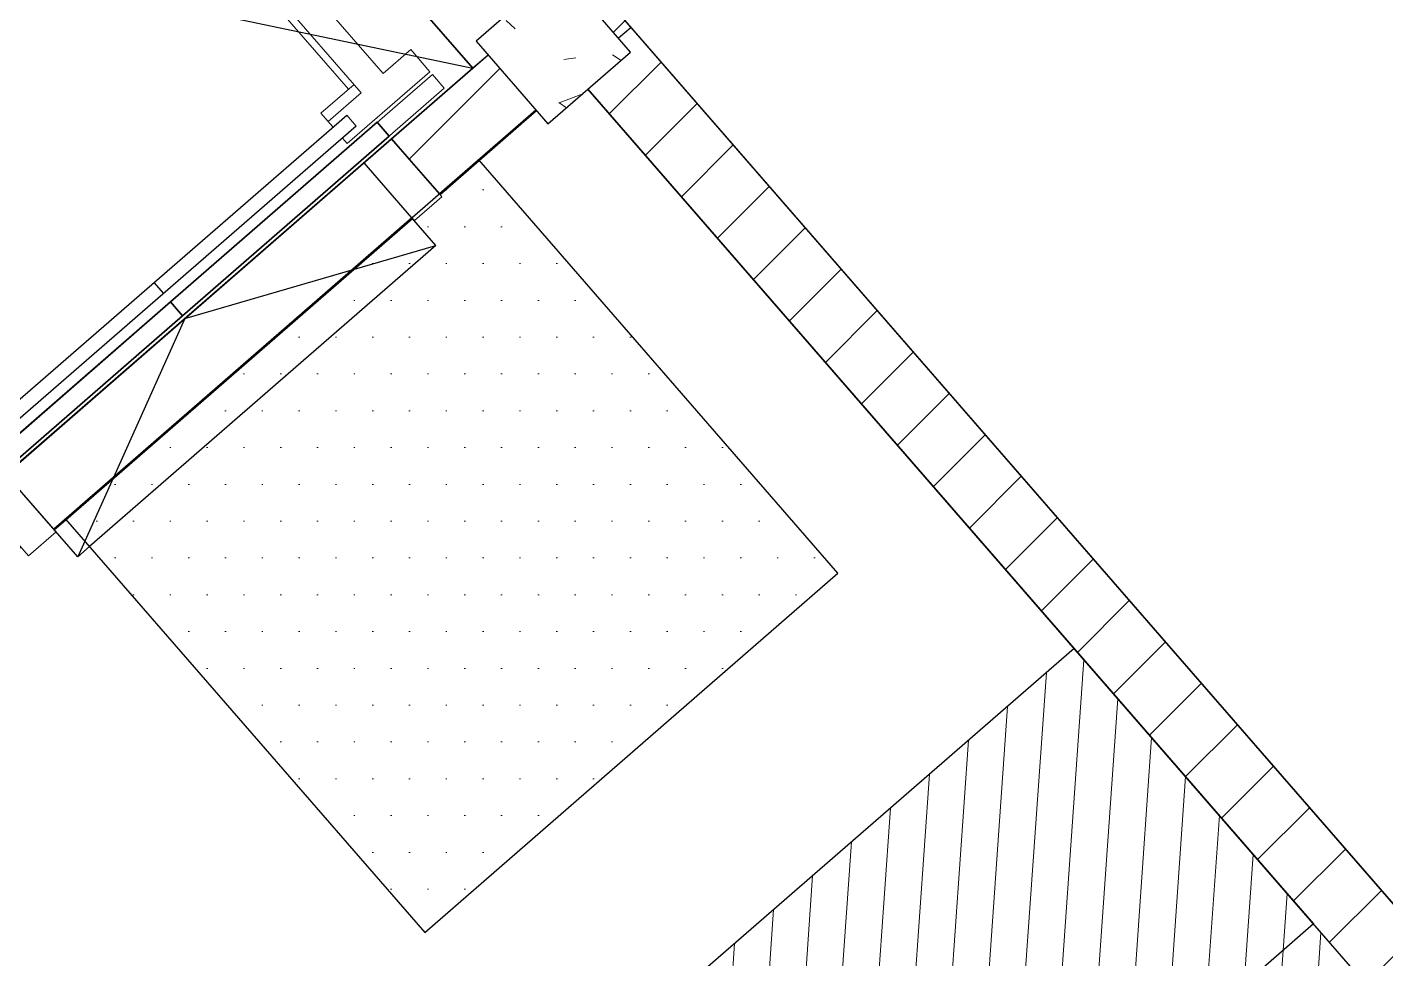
# Model space of a CAD drawing. Header units: millimetres. Extents: x -25371 to 2282244, y -90657 to 147824.
# Drawn here: x 1501857 to 1505578, y -2261 to 291 of the extents above; entities that cross this region are included whole.
import ezdxf

# ---------------------------------------------------------------- set-up
doc = ezdxf.new("R2010")
doc.units = ezdxf.units.MM
doc.layers.add('000 - EXISTING_BUILDING_MAIN_COLOR_1', color=1, linetype='Continuous')
doc.layers.add('000 - EXISTING_BUILDING_MAIN_COLOR_251', color=251, linetype='Continuous')
pattern_1 = [(45, (-24258.21549769182, 8816.585454047003), (-106.0660171779821, 106.0660171779821), [])]
pattern_2 = [(189, (1756.883, -1212.422), (-508.1568357601271, 526.2112914364867), [76.2, -838.2]), (134, (1756.883, -1212.422), (-394.9857903304891, -669.2555941417291), [60.96, -670.56]), (239.451, (1714.537, -1168.571), (-903.1431916824583, -143.037147977798), [64.76, -712.36]), (185.184, (1623.572, -1365.779), (-708.0137765364578, 838.295694866425), [114.3, -1257.3]), (235.636, (1564.571, -1295.921), (-1365.987779526862, -123.9433453811558), [97.14, -1068.54]), (130.184, (1623.572, -1365.779), (-1365.990106338075, -123.9298039677927), [91.44, -1005.84]), (160, (1580.221, -1260.784), (-189.3316865027465, 706.5940881800708), [76.19999999999999, -838.1999999999999]), (105, (1580.221, -1260.784), (-669.9239067066636, -393.8512207368178), [60.96, -670.56]), (210.451, (1564.444, -1201.902), (-859.2526192064863, 312.7493993132413), [64.76, -712.36]), (176.5, (1756.883, -1212.422), (-231.2165680656688, -247.1525555399619), [33.528, -628.904, 33.528, -647.192, -673.1]), (176.5, (1756.883, -1212.422), (-231.2165680656688, -247.1525555399619), [-1343.152, 33.528, -639.572]), (146.5, (1756.883, -1212.422), (-464.6152967204333, -127.078109489336), [33.52799999999999, -354.5839999999999, 33.52799999999999, -613.6639999999999, -256.54]), (146.5, (1756.883, -1212.422), (-464.6152967204333, -127.078109489336), [-1035.304, 33.52799999999999, -223.012]), (106.5, (1927.877, -1361.064), (-394.2929835367988, 373.1167907340136), [33.528, -220.472, 33.528, -1810.512]), (106.5, (1927.877, -1361.064), (-394.2929835367988, 373.1167907340136), [-287.528, -758.952, 33.528, -1018.032]), (96.5, (2004.555, -1427.719), (-513.9040909321227, 311.9667727775323), [33.528, -296.672, 33.528, -492.76, -746.76]), (96.5, (2004.555, -1427.719), (-513.9040909321227, 311.9667727775323), [-856.488, 33.528, -713.232])]

# ---------------------------------------------------------------- blocks, each defined once
blk = doc.blocks.new('ME_LIFT_CAR_STANDARD - S-2500Wx3300D-5440784-2505-01 EGRESS LEVEL PLAN')
at = {"layer": '000 - EXISTING_BUILDING_MAIN_COLOR_1', "lineweight": 9}
for p, q in [((-850.0000000000105, 2880.000000000029), (-850.0000000000105, 250.0000000000179)), ((-850.0000000000105, 2880.000000000029), (849.9999999999875, 2880.000000000029)), ((849.9999999999874, 2880.000000000029), (849.9999999999874, 250.0000000000179)), ((-770.000000000011, 2800.00000000003), (769.9999999999865, 2800.00000000003)), ((-770.000000000011, 2800.00000000003), (-770.000000000011, 250.0000000000179)), ((-750.0000000000091, 2800.00000000003), (-750.0000000000091, 280.0000000000176)), ((749.9999999999883, 2800.00000000003), (749.9999999999883, 280.0000000000176)), ((769.9999999999865, 2800.00000000003), (769.9999999999865, 250.0000000000179)), ((-750.0000000000091, 2780.000000000024), (749.9999999999883, 2780.000000000024)), ((-650.0000000000084, 280.0000000000179), (-770.000000000011, 280.0000000000179)), ((-650.0000000000084, 280.0000000000179), (-650.0000000000084, 230.0000000000179)), ((649.9999999999873, 280.0000000000179), (649.9999999999873, 230.0000000000179)), ((769.9999999999865, 280.0000000000179), (649.9999999999873, 280.0000000000179)), ((-850.0000000000105, 250.000000000018), (-950.0000000000117, 250.000000000018)), ((-950.0000000000117, 250.000000000018), (-950.0000000000117, 170.000000000018)), ((-650.0000000000084, 250.000000000018), (-770.000000000011, 250.000000000018)), ((-700.0000000000085, 230.0000000000179), (-700.0000000000085, 190.000000000018)), ((769.9999999999865, 250.000000000018), (649.9999999999873, 250.000000000018)), ((699.9999999999873, 230.0000000000179), (699.9999999999873, 190.000000000018)), ((949.9999999999906, 250.000000000018), (849.9999999999874, 250.000000000018)), ((949.9999999999906, 250.000000000018), (949.9999999999906, 170.000000000018)), ((-650.0000000000085, 190.000000000018), (-650.0000000000085, 170.000000000018)), ((649.9999999999873, 190.000000000018), (649.9999999999873, 170.000000000018)), ((-650.0000000000085, 170.000000000018), (-950.0000000000117, 170.000000000018)), ((-950.0000000000117, 110.0000000000178), (-950.0000000000117, 160.0000000000178)), ((-950.0000000000117, 160.0000000000178), (-650.0000000000084, 160.0000000000178)), ((949.9999999999906, 170.000000000018), (649.9999999999873, 170.000000000018)), ((649.9999999999873, 160.0000000000178), (949.9999999999906, 160.0000000000178)), ((949.9999999999906, 160.0000000000178), (949.9999999999906, 110.0000000000178)), ((-650.0000000000084, 110.0000000000178), (-950.0000000000117, 110.0000000000178)), ((-750.0000000000088, 100.000000000021), (-750.0000000000088, -110.0000000009663)), ((-650.0000000000125, 100.0000000000209), (-750.0000000000088, 100.0000000000209)), ((-650.0000000000125, -110.0000000009663), (-650.0000000000125, 100.000000000021)), ((949.9999999999906, 110.0000000000178), (649.9999999999873, 110.0000000000178)), ((649.9999999999868, 100.000000000021), (649.9999999999868, -100.0035112031185)), ((749.9999999999922, 100.0000000000209), (649.9999999999868, 100.0000000000209)), ((749.9999999999922, -100.0035112031185), (749.9999999999922, 100.000000000021)), ((-750.0000000000088, -110.0000000009663), (-650.0000000000125, -110.0000000009663)), ((649.9999999999868, -100.0035112031185), (649.9999999999868, -110.0000000009663)), ((649.9999999999868, -110.0000000009663), (749.9999999999922, -110.0000000009663)), ((749.9999999999922, -110.0000000009663), (749.9999999999922, -100.0035112031185))]:
    blk.add_line(p, q, dxfattribs=at)
at = {"layer": '000 - EXISTING_BUILDING_MAIN_COLOR_1'}
for p, q in [((-700.0000000000085, 230.0000000000179), (699.9999999999872, 230.0000000000179)), ((-1.060228569250442e-11, 230.0000000000179), (-1.066706734307167e-11, 190.000000000018)), ((699.9999999999873, 190.000000000018), (-700.0000000000084, 190.000000000018)), ((-8.256861860900244e-12, 160.0000000000192), (-750.0000000000082, 160.0000000000192)), ((-750.0000000000082, 160.0000000000192), (-750.0000000000082, 110.0000000000192)), ((-750.0000000000082, 110.0000000000192), (-750.0000000000082, 160.0000000000192)), ((-750.0000000000082, 160.0000000000192), (-8.256861860900244e-12, 160.0000000000192)), ((-8.256861860900244e-12, 110.0000000000192), (-8.256861860900244e-12, 160.0000000000192)), ((-8.256861860900244e-12, 160.0000000000192), (-8.256861860900244e-12, 110.0000000000192)), ((749.9999999999917, 160.0000000000168), (-8.121503469737945e-12, 160.0000000000168)), ((-8.189182665319095e-12, 160.0000000000168), (-8.189182665319095e-12, 110.0000000000168)), ((-8.189182665319095e-12, 110.0000000000168), (-8.189182665319095e-12, 160.0000000000168)), ((-8.189182665319095e-12, 160.0000000000168), (749.9999999999917, 160.0000000000168)), ((749.9999999999917, 110.0000000000168), (749.9999999999917, 160.0000000000168)), ((749.9999999999917, 160.0000000000168), (749.9999999999917, 110.0000000000168)), ((-750.0000000000082, 110.0000000000192), (-8.256861860900244e-12, 110.0000000000192)), ((-8.256861860900244e-12, 110.0000000000192), (-750.0000000000082, 110.0000000000192)), ((-650.0000000000125, -199.9999999999789), (-650.0000000000125, 100.0000000000208)), ((649.9999999999868, 100.0000000000208), (-650.0000000000125, 100.0000000000208)), ((-1.367511603873715e-11, 100.0000000000208), (-433.3409409401557, -100.0035112031218)), ((-8.189182665319095e-12, 110.0000000000168), (749.9999999999917, 110.0000000000168)), ((749.9999999999917, 110.0000000000168), (-8.121503469737945e-12, 110.0000000000168)), ((-1.807426375151187e-11, 100.0000000000208), (433.3409409401245, -100.0035112031202)), ((649.9999999999868, -100.0035112031194), (649.9999999999868, 100.0000000000208)), ((-433.3409409401557, -100.0035112031218), (-607.7974595482272, -180.5219044068472)), ((433.3409409401245, -100.0035112031202), (649.9999999999868, -199.9999999999789)), ((649.9999999999868, -199.9999999999789), (649.9999999999868, -100.0035112031194)), ((-607.7974595482272, -180.5219044068472), (-650.0000000000125, -199.9999999999789)), ((-607.7974595482282, -199.9999999999789), (-650.0000000000125, -199.9999999999789)), ((649.9999999999868, -199.9999999999789), (-607.7974595482282, -199.9999999999789))]:
    blk.add_line(p, q, dxfattribs=at)
blk = doc.blocks.new('DPA_DR-SG-SW - D4_1100x2150 mm-V82-2505-01 EGRESS LEVEL PLAN')
at = {"layer": '000 - EXISTING_BUILDING_MAIN_COLOR_251', "lineweight": 35}
for p, q in [((-550.0000000000022, -106.3499999999999), (-515.0000000000014, -106.3499999999999)), ((549.999999999997, -106.3499999999999), (-550.0000000000022, -106.3499999999999)), ((-515.0000000000015, -106.3499999999999), (514.9999999999964, -106.3499999999999)), ((549.999999999997, -106.3499999999999), (514.9999999999962, -106.3499999999999))]:
    blk.add_line(p, q, dxfattribs=at)
at = {"layer": '000 - EXISTING_BUILDING_MAIN_COLOR_251'}
for p, q in [((471.9999999999955, -106.3499999999984), (514.9999999999968, -106.3499999999984)), ((471.9999999999955, -108.4365301350081), (471.9999999999955, -106.350030978078)), ((514.9999999999968, -106.3500309780779), (514.9999999999968, -108.4365301350081))]:
    blk.add_line(p, q, dxfattribs=at)
blk.add_arc((514.9999999999986, -106.3499999999983), 1030.000000000001, 180.0000017281473, 180.1163994776548, dxfattribs=at)
blk = doc.blocks.new('DPA_Rectangular - 300 x 300mm-V98-2505-01 EGRESS LEVEL PLAN')
at = {"layer": '000 - EXISTING_BUILDING_MAIN_COLOR_1', "lineweight": 9}
h = blk.add_hatch(dxfattribs=at)
h.set_pattern_fill('FP_22', color=256, style=0, pattern_type=2)
h.set_pattern_definition(pattern_2)
h.paths.add_polyline_path([(149.9999999999962, 150.0000000000005), (-150.000000000007, 150.0000000000005), (-150.0000000000092, -149.9999999999919), (150.0000000000027, -149.9999999999919), (149.9999999999962, 102.0900103876725)])
h = blk.add_hatch(dxfattribs=at)
h.set_pattern_fill('FP_22', color=256, style=0, pattern_type=2)
h.set_pattern_definition(pattern_2)
h.paths.add_polyline_path([(149.9999999999962, 150.0000000000005), (-150.000000000007, 150.0000000000005), (-150.0000000000092, -149.9999999999919), (150.0000000000027, -149.9999999999919), (149.9999999999962, 102.0900103876725)])
at = {"layer": '000 - EXISTING_BUILDING_MAIN_COLOR_1'}
for p, q in [((150.000000000001, 150.0000000000045), (-149.9999999999993, 150.0000000000045)), ((-149.9999999999993, 150.0000000000045), (-149.9999999999993, -149.9999999999944)), ((150.000000000001, -149.9999999999944), (150.000000000001, 150.0000000000045)), ((-149.9999999999993, -149.9999999999944), (150.000000000001, -149.9999999999944))]:
    blk.add_line(p, q, dxfattribs=at)
blk = doc.blocks.new('A$C4b8f3cd2')
at = {"layer": '000 - EXISTING_BUILDING_MAIN_COLOR_251', "lineweight": 9}
h = blk.add_hatch(dxfattribs=at)
h.set_pattern_fill('FP_3', color=256, style=0, pattern_type=2)
h.set_pattern_definition(pattern_1)
h.paths.add_polyline_path([(-24414.63058953919, 6941.642599947429), (-24414.62682453677, 6941.645872803801), (-24443.14883184881, 6974.449188253957)])
h.paths.add_polyline_path([(-24225.9482976576, 7105.661097364353), (-23580.67360108509, 7666.588066702865), (-23711.88517150079, 7817.530187361898), (-24357.16022230365, 7256.602910096617), (-24243.95128088194, 7126.371057189044)])
h.paths.add_polyline_path([(-22448.6076961417, 8650.674844819898), (-22184.45898498903, 8880.29509304811), (-22315.67055540474, 9031.23721370714), (-22579.81698332907, 8801.614338916926), (-22514.21348135016, 8726.145905150148)])
h.paths.add_polyline_path([(-21958.04580400028, 9077.112448671443), (-21924.08183365955, 9106.636784665177), (-22055.29539726768, 9257.577172673946), (-22089.25509118725, 9228.051942767957), (-21968.94286622026, 9089.648124261803)])
h = blk.add_hatch(dxfattribs=at)
h.set_pattern_fill('FP_3', color=256, style=0, pattern_type=2)
h.set_pattern_definition(pattern_1)
h.paths.add_polyline_path([(-19399.67625620897, 5897.789744012784), (-19248.73454477929, 6029.001785192943), (-21924.08183365955, 9106.636784665177), (-21958.04580400028, 9077.112448671443), (-21925.24291139649, 9039.376918506789), (-22042.22100286908, 8937.689735238522), (-19401.37589882768, 5899.744959184947)])
h = blk.add_hatch(dxfattribs=at)
h.set_pattern_fill('FP_47', color=256, style=0, pattern_type=2)
h.set_pattern_definition([(0, (-24258.21549769182, 8816.585454047003), (50.403, 100.806), [3.353, -97.45299999999999])])
h.paths.add_polyline_path([(-22489.26275432046, 6627.812605066814), (-21357.19684937771, 7611.899383184575), (-22341.28362749552, 8743.965288127312), (-23473.34953243821, 7759.878551055842), (-22586.37984507886, 6739.533389940145)])
h = blk.add_hatch(dxfattribs=at)
h.set_pattern_fill('FP_46', color=256, style=0, pattern_type=2)
h.set_pattern_definition([(86.00000000000001, (-24258.21549769182, 8816.585454047003), (-99.75640502598242, 6.975647374412524), [])])
h.paths.add_polyline_path([(-21586.96074434055, 3993.6404313314), (-20304.1704081847, 5109.187536914502), (-20828.80162416201, 5712.705992922522), (-20828.80161848536, 5712.708501325769), (-19923.26024840336, 6499.883604881978), (-20710.53108319198, 7405.535101222998), (-22899.0788033756, 5503.059592989462), (-21587.17414986208, 3993.885926301264)])
h = blk.add_hatch(dxfattribs=at)
h.set_pattern_fill('FP_3', color=256, style=0, pattern_type=2)
h.set_pattern_definition(pattern_1)
h.paths.add_polyline_path([(-19923.26024840336, 6499.883604881978), (-19923.26024840336, 6500.104227159885), (-20053.00968987064, 6649.143263274176)])
at = {"layer": '000 - EXISTING_BUILDING_MAIN_COLOR_1'}
for p, q in [((-24482.70777415112, 12049.99923250283), (-19248.73454477929, 6029.001785192941)), ((-24522.17087218992, 11485.69939284312), (-22357.17963858595, 8995.154031842825)), ((-22357.17963858595, 8995.154031842823), (-24522.16826722049, 11485.69639615914)), ((-24522.16826722049, 11485.69639615914), (-22357.17963858595, 8995.154031842821)), ((-26408.94637627329, 9845.555635542278), (-22357.183181923, 8995.150951676642)), ((-21924.08154362324, 9106.632425452459), (-22055.29311403894, 9257.57454611149)), ((-21924.08183365955, 9106.636784665672), (-21989.68773655867, 9182.107742688042)), ((-21924.08154362324, 9106.632425452459), (-21958.04352077155, 9077.109822108925)), ((-19248.73454477906, 6029.001785193128), (-21924.08183365955, 9106.636784665672)), ((-22315.66827217577, 9031.234587144401), (-24243.95128088194, 7355.009020194864)), ((-22315.67055540474, 9031.237213707138), (-22579.81926655804, 8801.616965479661)), ((-22315.66827217577, 9031.2345871444), (-22357.17735535698, 8995.151405280085)), ((-22357.17735535698, 8995.151405280085), (-24243.95285698224, 7355.007650116065)), ((-24243.95128088194, 7355.009020194864), (-22357.17735535704, 8995.151405280085)), ((-22042.22100286913, 8937.689735238508), (-20054.36281663942, 6650.920479764156)), ((-19923.15101080481, 6499.978563677654), (-22042.22100286908, 8937.68973523852)), ((-22448.60769614234, 8650.67484482063), (-22184.45898498903, 8880.295093048107)), ((-22184.45670176006, 8880.29246648537), (-22448.60541291337, 8650.672218257894)), ((-22183.08781726315, 8878.717740047416), (-22339.91476332198, 8742.390585068839)), ((-22448.60541291337, 8650.672218257894), (-22226.20088935847, 8844.004912112887)), ((-22448.60541291337, 8650.672218257896), (-22226.20088935847, 8844.004912112887)), ((-22226.20088935847, 8844.004912112887), (-22448.60541291337, 8650.672218257896)), ((-22339.91476334026, 8742.390585089803), (-22224.75924445363, 8842.493435170181)), ((-22224.75924445363, 8842.493435170181), (-22339.91476334026, 8742.390585089803)), ((-22339.91476334026, 8742.390585089803), (-22224.75924445363, 8842.493435170181)), ((-22224.75924445363, 8842.493435170181), (-22339.91476334026, 8742.390585089803)), ((-22224.7592441311, 8842.493435413753), (-22226.20329394861, 8844.007433178314)), ((-22226.20088935847, 8844.004912112887), (-22224.7592441311, 8842.493435413755)), ((-22226.20088935847, 8844.004912112887), (-22224.7592441311, 8842.493435413748)), ((-22224.7592441311, 8842.493435413748), (-22226.20088935847, 8844.004912112887)), ((-23711.88517150079, 7817.530187361899), (-22579.81926655804, 8801.616965479663)), ((-22579.81698332907, 8801.614338916925), (-23711.88288827182, 7817.527560799159)), ((-23711.88288827182, 7817.527560799159), (-22579.81698332907, 8801.614338916925)), ((-22579.81926655804, 8801.616965479661), (-22514.21348135022, 8726.145905150146)), ((-22448.6076961417, 8650.674844819903), (-22579.81926655804, 8801.616965479661)), ((-22341.28362749552, 8743.965288127312), (-23473.34953243821, 7759.878510009547)), ((-22514.21348135022, 8726.145905150146), (-22448.60769614234, 8650.67484482063)), ((-22447.23652843473, 8649.097491840903), (-22339.91476334026, 8742.390585089803)), ((-22339.91476334026, 8742.390585089803), (-22447.23652843473, 8649.097491840903)), ((-22339.91476332198, 8742.390585068839), (-22447.23652841646, 8649.097491819939)), ((-22447.23652843473, 8649.097491840903), (-22339.91476334026, 8742.390585089803)), ((-22339.91476334026, 8742.390585089803), (-22447.23652843473, 8649.097491840903)), ((-21357.19684937771, 7611.899383184575), (-22341.28362749552, 8743.965288127312)), ((-22734.5326570046, 8667.12247924083), (-23564.71432062925, 7945.458841954469)), ((-23564.71432062925, 7945.458841954469), (-22734.5326570046, 8667.12247924083)), ((-22524.07875647186, 8585.069059612775), (-23505.20254075556, 7732.193851910713)), ((-23505.20025752659, 7732.191225347982), (-22524.07647324289, 8585.066433050037)), ((-22524.07647324289, 8585.066433050037), (-23505.20025752659, 7732.191225347981)), ((-23505.20025752659, 7732.191225347975), (-22524.07647324289, 8585.066433050035)), ((-22524.07647324289, 8585.066433050033), (-23505.20025752659, 7732.191225347974)), ((-23505.20025752659, 7732.191225347979), (-22524.07647324289, 8585.066433050039)), ((-22524.07647324289, 8585.066433050039), (-23505.20025752659, 7732.191225347979)), ((-23471.98066828295, 7758.303806972043), (-22522.7075887642, 8583.49170663305)), ((-22522.7075887642, 8583.49170663305), (-23471.98066828295, 7758.303806972043)), ((-22522.70758874598, 8583.491706612085), (-23471.98066826473, 7758.303806951079)), ((-23471.98066828295, 7758.303806972043), (-22522.7075887642, 8583.49170663305)), ((-22522.7075887642, 8583.49170663305), (-23471.98066828295, 7758.303806972043)), ((-22603.3210865889, 8516.1803585818), (-23433.50275021355, 7794.516721295438)), ((-23433.50275021355, 7794.516721295438), (-22603.3210865889, 8516.1803585818)), ((-23503.83137304796, 7730.616498930989), (-23471.98066828295, 7758.303806972043)), ((-23471.98066828295, 7758.303806972043), (-23503.83137304796, 7730.616498930989)), ((-23471.98066826473, 7758.303806951079), (-23503.83137302968, 7730.616498910025)), ((-23503.83137304796, 7730.616498930989), (-23471.98066828295, 7758.303806972043)), ((-23471.98066828295, 7758.303806972043), (-23503.83137304796, 7730.616498930989)), ((-23473.34953243821, 7759.878510009547), (-22489.26275432046, 6627.812605066812)), ((-22489.26275432046, 6627.812605066812), (-21357.19684937771, 7611.899383184575)), ((-20710.53108319198, 7405.535101222998), (-22899.0788033756, 5503.059592989464)), ((-19923.26024840336, 6499.883604955642), (-20710.53108319198, 7405.535101222998)), ((-20054.47205420141, 6650.825521000201), (-20960.01431290689, 5863.649644975399))]:
    blk.add_line(p, q, dxfattribs=at)
for name, p, rotation in [('ME_LIFT_CAR_STANDARD - S-2500Wx3300D-5440784-2505-01 EGRESS LEVEL PLAN', (-23080.24643382157, 8234.10251609127), 40.9999106516646), ('DPA_Rectangular - 300 x 300mm-V98-2505-01 EGRESS LEVEL PLAN', (-22136.85817970254, 9054.174831189284), 220.9999106516643)]:
    blk.add_blockref(name, p, dxfattribs=dict(at, rotation=rotation))
at = {"layer": '000 - EXISTING_BUILDING_MAIN_COLOR_251', "rotation": 40.99991065166478}
blk.add_blockref('DPA_DR-SG-SW - D4_1100x2150 mm-V82-2505-01 EGRESS LEVEL PLAN', (-23088.18367096974, 8235.612012599058), dxfattribs=at)

msp = doc.modelspace()

# ---------------------------------------------------------------- block references
msp.add_blockref('A$C4b8f3cd2', (1525434.64800377, -8816.585454047028))

doc.saveas('drawing.dxf')
